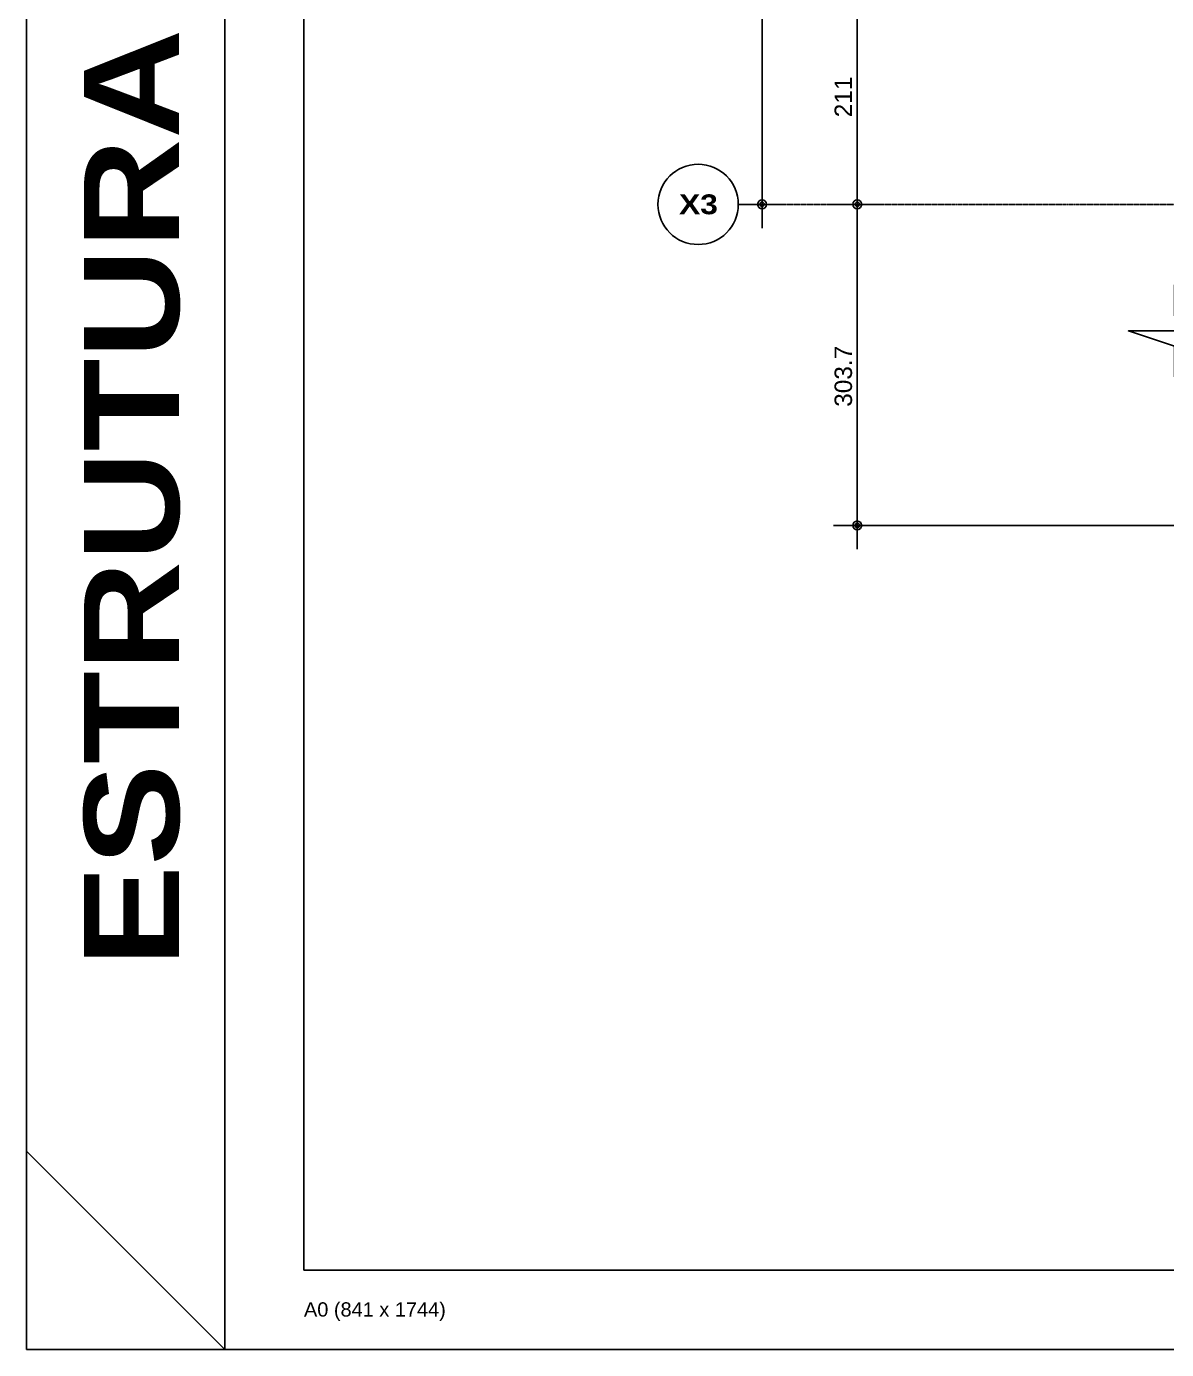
# Model space of a CAD drawing. Extents: x 0 to 13080, y 0 to 6750.
# Drawn here: x 0 to 1078, y 0 to 1252 of the extents above; entities that cross this region are included whole.
import ezdxf

# ---------------------------------------------------------------- set-up
doc = ezdxf.new("R2010")
doc.units = 0
doc.header["$MEASUREMENT"] = 0
doc.linetypes.add('ESTILO_TQS_0007', pattern=[2.1, 1.5, -0.2, 0.2, -0.2])
for name, color, linetype in [('MTH-179', 1, 'CONTINUOUS'), ('MTH-230', 1, 'CONTINUOUS'), ('MTH-COTAS7', 31, 'CONTINUOUS'), ('MTH-EIXO-214', 4, 'CONTINUOUS'), ('MTH-MARGEM', 5, 'CONTINUOUS'), ('MTH-SIMB_COTA', 3, 'CONTINUOUS'), ('MTH-TXT-NEGRITO', 5, 'CONTINUOUS')]:
    doc.layers.add(name, color=color, linetype=linetype)
doc.styles.add('TQS_ARIAL', font='arial.ttf')
doc.styles.add('TQS_ARIAL_BLACK', font='ariblk.ttf')

msp = doc.modelspace()

# ---------------------------------------------------------------- linework, layer by layer
at = {"layer": 'MTH-179', "linetype": 'Continuous'}
for p, q in [((0.004952, 6750.003475), (0.004952, 0.003475)), ((187.504963, 6750.003475), (187.504963, 0.003475)), ((0.004952, 187.503487), (187.504963, 0.003475)), ((0.004952, 0.003475), (13080.004952, 0.003475))]:
    msp.add_line(p, q, dxfattribs=at)
at = {"layer": 'MTH-230', "linetype": 'Continuous'}
msp.add_lwpolyline([(1085.927134, 919.992028), (1085.927134, 948.989088), (1042.431626, 963.487535), (1129.422639, 963.487535), (1085.927134, 977.986066), (1085.927134, 1006.983043)], dxfattribs=at)
msp.add_circle((635.355745, 1083.235465), 38, dxfattribs=at)
at = {"layer": 'MTH-COTAS7', "linetype": 'Continuous'}
for p, q in [((695.855745, 1060.735465), (695.855745, 2538.235465)), ((785.855745, 1060.735465), (785.855745, 1316.735502)), ((785.855745, 757.029765), (785.855745, 1105.735465)), ((713.287273, 1083.235465), (673.355745, 1083.235465)), ((800.734401, 1083.235465), (763.355745, 1083.235465)), ((806.188015, 1083.235465), (763.355745, 1083.235465)), ((1242.282865, 779.529765), (763.355745, 779.529765))]:
    msp.add_line(p, q, dxfattribs=at)
at = {"layer": 'MTH-EIXO-214', "linetype": 'ESTILO_TQS_0007'}
msp.add_line((673.355745, 1083.235465), (8996.284341, 1083.235465), dxfattribs=at)
at = {"layer": 'MTH-MARGEM', "linetype": 'Continuous'}
for p, q in [((262.504952, 75.003407), (262.504952, 6675.003475)), ((262.504952, 75.003475), (13005.004952, 75.003475))]:
    msp.add_line(p, q, dxfattribs=at)
at = {"layer": 'MTH-SIMB_COTA', "linetype": 'Continuous'}
for centre, radius in [((695.855745, 1083.235465), 4.200001), ((695.855745, 1083.235465), 2.1), ((785.855745, 1083.235465), 4.200001), ((785.855745, 1083.235465), 4.200001), ((785.855745, 1083.235465), 2.1), ((785.855745, 1083.235465), 2.1), ((785.855745, 779.529765), 4.200001), ((785.855745, 779.529765), 2.1)]:
    msp.add_circle(centre, radius, dxfattribs=at)

# ---------------------------------------------------------------- texts
at = {"layer": 'MTH-179', "linetype": 'Continuous', "style": 'TQS_ARIAL'}
msp.add_text('A0 (841 x 1744)', height=13.5, dxfattribs=at).set_placement((262.504952, 31.192063))
at = {"layer": 'MTH-COTAS7', "linetype": 'Continuous', "style": 'TQS_ARIAL'}
for s, p in [('211', (780.905745, 1165.635484)), ('303.7', (780.905745, 891.782615))]:
    msp.add_text(s, height=16.5, rotation=90, dxfattribs=at).set_placement(p)
at = {"layer": 'MTH-TXT-NEGRITO', "linetype": 'Continuous', "style": 'TQS_ARIAL_BLACK'}
msp.add_text('ESTRUTURA', height=90, rotation=90, dxfattribs=at).set_placement((144.413622, 361.912134))
msp.add_text('X3', height=18.75, dxfattribs=at).set_placement((617.342483, 1073.930134))

doc.saveas('drawing.dxf')
